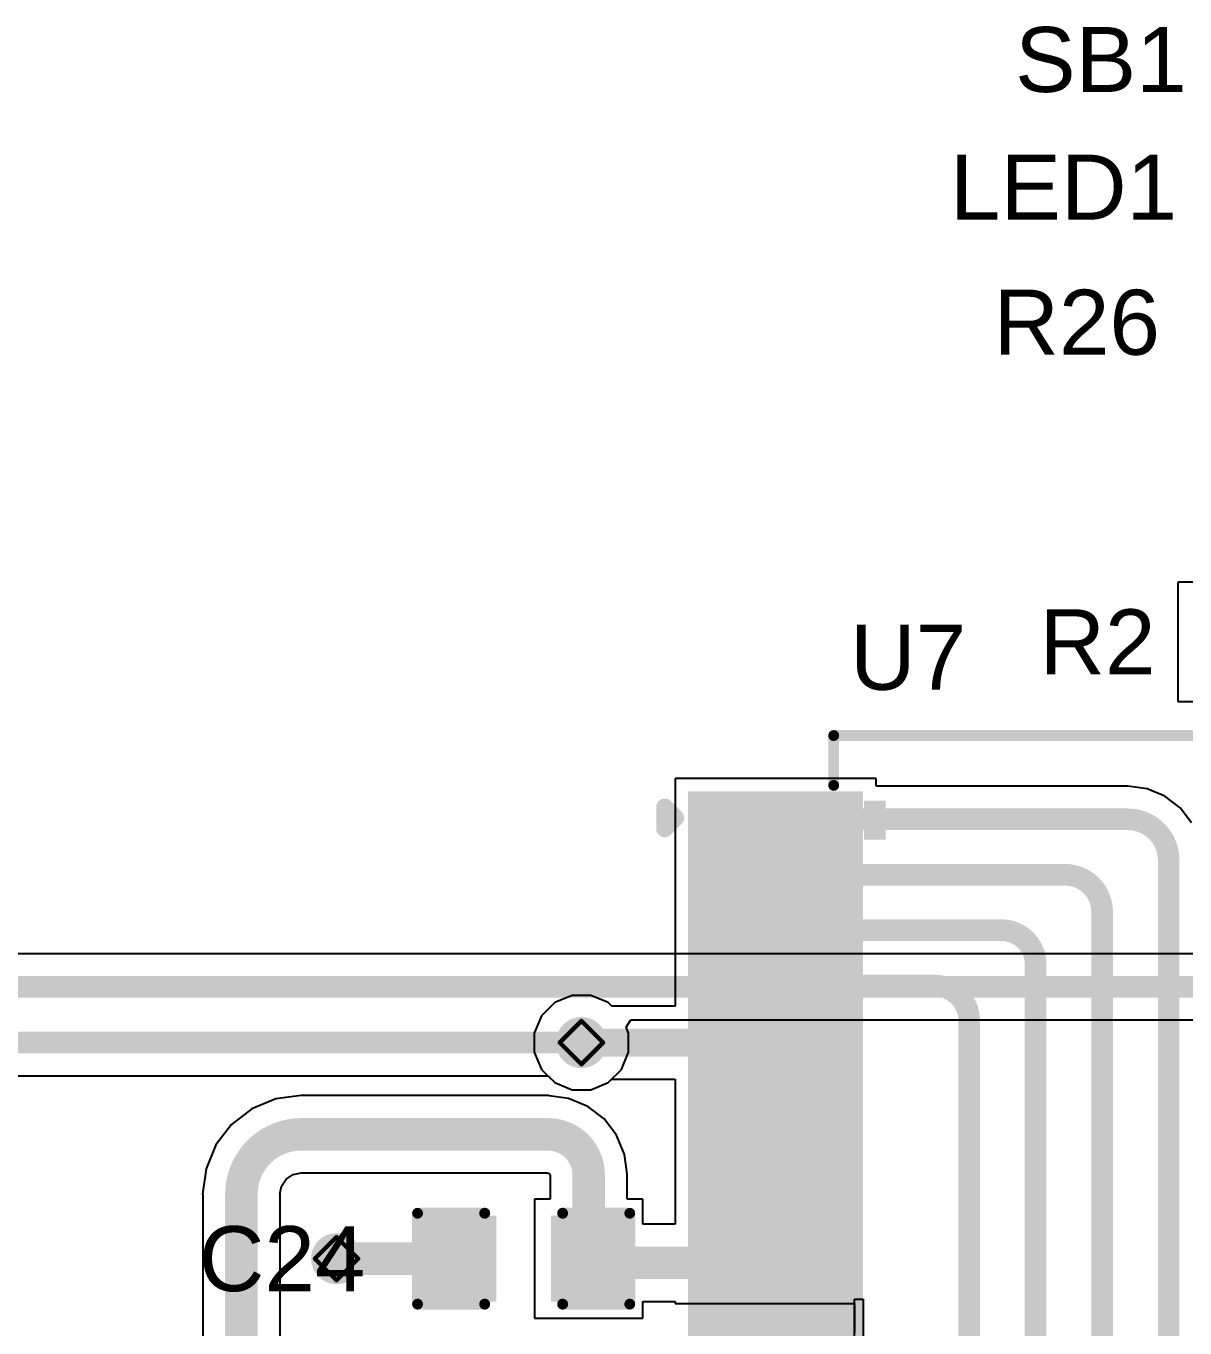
# Model space of a CAD drawing. Header units: inches. Extents: x -14 to 270, y -5 to 115.
# Drawn here: x 28.31 to 41.9, y 38.03 to 53.3 of the extents above; entities that cross this region are included whole.
import ezdxf

# ---------------------------------------------------------------- set-up
doc = ezdxf.new("R2010")
doc.units = ezdxf.units.IN
for name, color, linetype in [('Bottom Layer', 5, 'Continuous'), ('Drill Drawing', 1, 'Continuous'), ('Top Layer', 1, 'Continuous'), ('Top Overlay', 2, 'Continuous'), ('Top Paste', 8, 'Continuous'), ('Top Solder', 216, 'Continuous'), ('Via Holes', 16, 'Continuous')]:
    doc.layers.add(name, color=color, linetype=linetype)
doc.styles.add('Arial', font='', dxfattribs={"height": 0.2})
doc.styles.get('Arial').set_extended_font_data('Arial')

# ---------------------------------------------------------------- blocks, each defined once
blk = doc.blocks.new('SSOP_28_208____7')
at = {"layer": 'Top Layer'}
for points in [[(-4.325, 4.45), (-2.475, 4.45), (-2.475, 4), (-4.325, 4)], [(2.475, 4.45), (4.325, 4.45), (4.325, 4), (2.475, 4)], [(-4.325, 3.8), (-2.475, 3.8), (-2.475, 3.35), (-4.325, 3.35)], [(2.475, 3.8), (4.325, 3.8), (4.325, 3.35), (2.475, 3.35)], [(-4.325, 3.15), (-2.475, 3.15), (-2.475, 2.7), (-4.325, 2.7)], [(2.475, 3.15), (4.325, 3.15), (4.325, 2.7), (2.475, 2.7)], [(-4.325, 2.5), (-2.475, 2.5), (-2.475, 2.05), (-4.325, 2.05)], [(2.475, 2.5), (4.325, 2.5), (4.325, 2.05), (2.475, 2.05)], [(-4.325, 1.85), (-2.475, 1.85), (-2.475, 1.4), (-4.325, 1.4)], [(2.475, 1.85), (4.325, 1.85), (4.325, 1.4), (2.475, 1.4)], [(-4.325, 1.2), (-2.475, 1.2), (-2.475, 0.75), (-4.325, 0.75)], [(2.475, 1.2), (4.325, 1.2), (4.325, 0.75), (2.475, 0.75)], [(-4.325, 0.55), (-2.475, 0.55), (-2.475, 0.1), (-4.325, 0.1)], [(2.475, 0.55), (4.325, 0.55), (4.325, 0.1), (2.475, 0.1)], [(-4.325, -0.1), (-2.475, -0.1), (-2.475, -0.55), (-4.325, -0.55)], [(2.475, -0.1), (4.325, -0.1), (4.325, -0.55), (2.475, -0.55)], [(-4.325, -0.75), (-2.475, -0.75), (-2.475, -1.2), (-4.325, -1.2)], [(2.475, -0.75), (4.325, -0.75), (4.325, -1.2), (2.475, -1.2)], [(-4.325, -1.4), (-2.475, -1.4), (-2.475, -1.85), (-4.325, -1.85)], [(2.475, -1.4), (4.325, -1.4), (4.325, -1.85), (2.475, -1.85)], [(-4.325, -2.05), (-2.475, -2.05), (-2.475, -2.5), (-4.325, -2.5)], [(2.475, -2.05), (4.325, -2.05), (4.325, -2.5), (2.475, -2.5)], [(-4.325, -2.7), (-2.475, -2.7), (-2.475, -3.15), (-4.325, -3.15)], [(2.475, -2.7), (4.325, -2.7), (4.325, -3.15), (2.475, -3.15)], [(-4.325, -3.35), (-2.475, -3.35), (-2.475, -3.8), (-4.325, -3.8)], [(2.475, -3.35), (4.325, -3.35), (4.325, -3.8), (2.475, -3.8)], [(-4.325, -4), (-2.475, -4), (-2.475, -4.45), (-4.325, -4.45)], [(2.475, -4), (4.325, -4), (4.325, -4.45), (2.475, -4.45)]]:
    blk.add_hatch(color=1, dxfattribs=at).paths.add_polyline_path(points)
at = {"layer": 'Top Overlay'}
blk.add_hatch(color=2, dxfattribs=at).paths.add_polyline_path([(-2.362, 3.988), (-2.108, 3.988), (-2.108, 4.445), (-2.362, 4.445)])
at = {"layer": 'Top Paste'}
for points in [[(-4.325, 4.45), (-2.475, 4.45), (-2.475, 4), (-4.325, 4)], [(2.475, 4.45), (4.325, 4.45), (4.325, 4), (2.475, 4)], [(-4.325, 3.8), (-2.475, 3.8), (-2.475, 3.35), (-4.325, 3.35)], [(2.475, 3.8), (4.325, 3.8), (4.325, 3.35), (2.475, 3.35)], [(-4.325, 3.15), (-2.475, 3.15), (-2.475, 2.7), (-4.325, 2.7)], [(2.475, 3.15), (4.325, 3.15), (4.325, 2.7), (2.475, 2.7)], [(-4.325, 2.5), (-2.475, 2.5), (-2.475, 2.05), (-4.325, 2.05)], [(2.475, 2.5), (4.325, 2.5), (4.325, 2.05), (2.475, 2.05)], [(-4.325, 1.85), (-2.475, 1.85), (-2.475, 1.4), (-4.325, 1.4)], [(2.475, 1.85), (4.325, 1.85), (4.325, 1.4), (2.475, 1.4)], [(-4.325, 1.2), (-2.475, 1.2), (-2.475, 0.75), (-4.325, 0.75)], [(2.475, 1.2), (4.325, 1.2), (4.325, 0.75), (2.475, 0.75)], [(-4.325, 0.55), (-2.475, 0.55), (-2.475, 0.1), (-4.325, 0.1)], [(2.475, 0.55), (4.325, 0.55), (4.325, 0.1), (2.475, 0.1)], [(-4.325, -0.1), (-2.475, -0.1), (-2.475, -0.55), (-4.325, -0.55)], [(2.475, -0.1), (4.325, -0.1), (4.325, -0.55), (2.475, -0.55)], [(-4.325, -0.75), (-2.475, -0.75), (-2.475, -1.2), (-4.325, -1.2)], [(2.475, -0.75), (4.325, -0.75), (4.325, -1.2), (2.475, -1.2)], [(-4.325, -1.4), (-2.475, -1.4), (-2.475, -1.85), (-4.325, -1.85)], [(2.475, -1.4), (4.325, -1.4), (4.325, -1.85), (2.475, -1.85)], [(-4.325, -2.05), (-2.475, -2.05), (-2.475, -2.5), (-4.325, -2.5)], [(2.475, -2.05), (4.325, -2.05), (4.325, -2.5), (2.475, -2.5)], [(-4.325, -2.7), (-2.475, -2.7), (-2.475, -3.15), (-4.325, -3.15)], [(2.475, -2.7), (4.325, -2.7), (4.325, -3.15), (2.475, -3.15)], [(-4.325, -3.35), (-2.475, -3.35), (-2.475, -3.8), (-4.325, -3.8)], [(2.475, -3.35), (4.325, -3.35), (4.325, -3.8), (2.475, -3.8)], [(-4.325, -4), (-2.475, -4), (-2.475, -4.45), (-4.325, -4.45)], [(2.475, -4), (4.325, -4), (4.325, -4.45), (2.475, -4.45)]]:
    blk.add_hatch(color=8, dxfattribs=at).paths.add_polyline_path(points)
at = {"layer": 'Top Solder'}
for points in [[(-4.427, 4.552), (-2.373, 4.552), (-2.373, 3.898), (-4.427, 3.898)], [(2.373, 4.552), (4.427, 4.552), (4.427, 3.898), (2.373, 3.898)], [(-4.427, 3.902), (-2.373, 3.902), (-2.373, 3.248), (-4.427, 3.248)], [(2.373, 3.902), (4.427, 3.902), (4.427, 3.248), (2.373, 3.248)], [(-4.427, 3.252), (-2.373, 3.252), (-2.373, 2.598), (-4.427, 2.598)], [(2.373, 3.252), (4.427, 3.252), (4.427, 2.598), (2.373, 2.598)], [(-4.427, 2.602), (-2.373, 2.602), (-2.373, 1.948), (-4.427, 1.948)], [(2.373, 2.602), (4.427, 2.602), (4.427, 1.948), (2.373, 1.948)], [(-4.427, 1.952), (-2.373, 1.952), (-2.373, 1.298), (-4.427, 1.298)], [(2.373, 1.952), (4.427, 1.952), (4.427, 1.298), (2.373, 1.298)], [(-4.427, 1.302), (-2.373, 1.302), (-2.373, 0.648), (-4.427, 0.648)], [(2.373, 1.302), (4.427, 1.302), (4.427, 0.648), (2.373, 0.648)], [(-4.427, 0.652), (-2.373, 0.652), (-2.373, -0.002), (-4.427, -0.002)], [(2.373, 0.652), (4.427, 0.652), (4.427, -0.002), (2.373, -0.002)], [(-4.427, 0.002), (-2.373, 0.002), (-2.373, -0.652), (-4.427, -0.652)], [(2.373, 0.002), (4.427, 0.002), (4.427, -0.652), (2.373, -0.652)], [(-4.427, -0.648), (-2.373, -0.648), (-2.373, -1.302), (-4.427, -1.302)], [(2.373, -0.648), (4.427, -0.648), (4.427, -1.302), (2.373, -1.302)], [(-4.427, -1.298), (-2.373, -1.298), (-2.373, -1.952), (-4.427, -1.952)], [(2.373, -1.298), (4.427, -1.298), (4.427, -1.952), (2.373, -1.952)], [(-4.427, -1.948), (-2.373, -1.948), (-2.373, -2.602), (-4.427, -2.602)], [(2.373, -1.948), (4.427, -1.948), (4.427, -2.602), (2.373, -2.602)], [(-4.427, -2.598), (-2.373, -2.598), (-2.373, -3.252), (-4.427, -3.252)], [(2.373, -2.598), (4.427, -2.598), (4.427, -3.252), (2.373, -3.252)], [(-4.427, -3.248), (-2.373, -3.248), (-2.373, -3.902), (-4.427, -3.902)], [(2.373, -3.248), (4.427, -3.248), (4.427, -3.902), (2.373, -3.902)], [(-4.427, -3.898), (-2.373, -3.898), (-2.373, -4.552), (-4.427, -4.552)], [(2.373, -3.898), (4.427, -3.898), (4.427, -4.552), (2.373, -4.552)]]:
    blk.add_hatch(color=216, dxfattribs=at).paths.add_polyline_path(points)
at = {"layer": 'Top Overlay'}
for points in [[(-2.718, 5.207, 0.127, 0.127, 0), (2.718, 5.207, 0.127, 0.127, 0)], [(-2.718, 4.623, 0.127, 0.127, 0), (-2.718, 5.207, 0.127, 0.127, 0)], [(2.718, 4.623, 0.127, 0.127, 0), (2.718, 5.207, 0.127, 0.127, 0)], [(-4.699, 4.115, 0.2, 0.2, 0), (-4.699, 4.369, 0.2, 0.2, 0)], [(-4.699, 4.369, 0.2, 0.2, 0), (-4.572, 4.242, 0.2, 0.2, 0)], [(-4.699, 4.115, 0.2, 0.2, 0), (-4.572, 4.242, 0.2, 0.2, 0)], [(-2.718, -5.207, 0.127, 0.127, 0), (-2.718, -4.623, 0.127, 0.127, 0)], [(2.718, -5.207, 0.127, 0.127, 0), (2.718, -4.623, 0.127, 0.127, 0)], [(-2.718, -5.207, 0.127, 0.127, 0), (2.718, -5.207, 0.127, 0.127, 0)]]:
    blk.add_lwpolyline(points, format="xyseb", dxfattribs=at)
for points in [[(-2.75, 5.207, 0.0635, 0.0635, 1), (-2.686, 5.207, 0.0635, 0.0635, 1)], [(-2.75, 5.207, 0.0635, 0.0635, 1), (-2.686, 5.207, 0.0635, 0.0635, 1)], [(2.686, 5.207, 0.0635, 0.0635, 1), (2.75, 5.207, 0.0635, 0.0635, 1)], [(2.686, 5.207, 0.0635, 0.0635, 1), (2.75, 5.207, 0.0635, 0.0635, 1)], [(-2.75, 4.623, 0.0635, 0.0635, 1), (-2.686, 4.623, 0.0635, 0.0635, 1)], [(2.686, 4.623, 0.0635, 0.0635, 1), (2.75, 4.623, 0.0635, 0.0635, 1)], [(-4.749, 4.369, 0.1, 0.1, 1), (-4.649, 4.369, 0.1, 0.1, 1)], [(-4.749, 4.369, 0.1, 0.1, 1), (-4.649, 4.369, 0.1, 0.1, 1)], [(-4.622, 4.242, 0.1, 0.1, 1), (-4.522, 4.242, 0.1, 0.1, 1)], [(-4.622, 4.242, 0.1, 0.1, 1), (-4.522, 4.242, 0.1, 0.1, 1)], [(-4.749, 4.115, 0.1, 0.1, 1), (-4.649, 4.115, 0.1, 0.1, 1)], [(-4.749, 4.115, 0.1, 0.1, 1), (-4.649, 4.115, 0.1, 0.1, 1)], [(-2.75, -4.623, 0.0635, 0.0635, 1), (-2.686, -4.623, 0.0635, 0.0635, 1)], [(2.686, -4.623, 0.0635, 0.0635, 1), (2.75, -4.623, 0.0635, 0.0635, 1)], [(-2.75, -5.207, 0.0635, 0.0635, 1), (-2.686, -5.207, 0.0635, 0.0635, 1)], [(-2.75, -5.207, 0.0635, 0.0635, 1), (-2.686, -5.207, 0.0635, 0.0635, 1)], [(2.686, -5.207, 0.0635, 0.0635, 1), (2.75, -5.207, 0.0635, 0.0635, 1)], [(2.686, -5.207, 0.0635, 0.0635, 1), (2.75, -5.207, 0.0635, 0.0635, 1)]]:
    blk.add_lwpolyline(points, format="xyseb", close=True, dxfattribs=at)
blk = doc.blocks.new('C___0603_37')
at = {"layer": 'Top Layer'}
for points in [[(-0.381, 0.445), (-0.381, -0.445), (-1.143, -0.445), (-1.143, 0.445)], [(1.143, 0.445), (1.143, -0.445), (0.381, -0.445), (0.381, 0.445)]]:
    blk.add_hatch(color=1, dxfattribs=at).paths.add_polyline_path(points)
at = {"layer": 'Top Paste'}
for points in [[(-0.381, 0.445), (-0.381, -0.445), (-1.143, -0.445), (-1.143, 0.445)], [(1.143, 0.445), (1.143, -0.445), (0.381, -0.445), (0.381, 0.445)]]:
    blk.add_hatch(color=8, dxfattribs=at).paths.add_polyline_path(points)
at = {"layer": 'Top Solder'}
for points in [[(-0.321, 0.504), (-0.321, -0.504), (-1.203, -0.504), (-1.203, 0.504)], [(1.203, 0.504), (1.203, -0.504), (0.321, -0.504), (0.321, 0.504)]]:
    blk.add_hatch(color=216, dxfattribs=at).paths.add_polyline_path(points)
at = {"layer": 'Top Overlay'}
for points in [[(-1.245, 0.533, 0.127, 0.127, 0), (-1.245, -0.533, 0.127, 0.127, 0)], [(-0.457, 0.533, 0.127, 0.127, 0), (-1.245, 0.533, 0.127, 0.127, 0)], [(1.245, 0.533, 0.127, 0.127, 0), (0.457, 0.533, 0.127, 0.127, 0)], [(1.245, 0.533, 0.127, 0.127, 0), (1.245, -0.533, 0.127, 0.127, 0)], [(-0.457, -0.533, 0.127, 0.127, 0), (-1.245, -0.533, 0.127, 0.127, 0)], [(1.245, -0.533, 0.127, 0.127, 0), (0.457, -0.533, 0.127, 0.127, 0)]]:
    blk.add_lwpolyline(points, format="xyseb", dxfattribs=at)
for points in [[(-1.276, 0.533, 0.0635, 0.0635, 1), (-1.213, 0.533, 0.0635, 0.0635, 1)], [(-1.276, 0.533, 0.0635, 0.0635, 1), (-1.213, 0.533, 0.0635, 0.0635, 1)], [(-0.489, 0.533, 0.0635, 0.0635, 1), (-0.425, 0.533, 0.0635, 0.0635, 1)], [(0.425, 0.533, 0.0635, 0.0635, 1), (0.489, 0.533, 0.0635, 0.0635, 1)], [(1.213, 0.533, 0.0635, 0.0635, 1), (1.276, 0.533, 0.0635, 0.0635, 1)], [(1.213, 0.533, 0.0635, 0.0635, 1), (1.276, 0.533, 0.0635, 0.0635, 1)], [(-1.276, -0.533, 0.0635, 0.0635, 1), (-1.213, -0.533, 0.0635, 0.0635, 1)], [(-1.276, -0.533, 0.0635, 0.0635, 1), (-1.213, -0.533, 0.0635, 0.0635, 1)], [(-0.489, -0.533, 0.0635, 0.0635, 1), (-0.425, -0.533, 0.0635, 0.0635, 1)], [(0.425, -0.533, 0.0635, 0.0635, 1), (0.489, -0.533, 0.0635, 0.0635, 1)], [(1.213, -0.533, 0.0635, 0.0635, 1), (1.276, -0.533, 0.0635, 0.0635, 1)], [(1.213, -0.533, 0.0635, 0.0635, 1), (1.276, -0.533, 0.0635, 0.0635, 1)]]:
    blk.add_lwpolyline(points, format="xyseb", close=True, dxfattribs=at)

msp = doc.modelspace()

# ---------------------------------------------------------------- hatches: boundary and pattern name
at = {"layer": 'Bottom Layer'}
h = msp.add_hatch(color=5, dxfattribs=at)
edge = h.paths.add_edge_path()
edge.add_arc((34.823, 41.377), 0.3, 0, 360)
h = msp.add_hatch(color=5, dxfattribs=at)
edge = h.paths.add_edge_path()
edge.add_arc((31.952, 38.843), 0.3, 0, 360)
at = {"layer": 'Top Layer'}
h = msp.add_hatch(color=1, dxfattribs=at)
edge = h.paths.add_edge_path()
edge.add_arc((34.823, 41.377), 0.3, 0, 360)
h = msp.add_hatch(color=1, dxfattribs=at)
edge = h.paths.add_edge_path()
edge.add_arc((31.952, 38.843), 0.3, 0, 360)
at = {"layer": 'Via Holes'}
h = msp.add_hatch(color=7, dxfattribs=at)
edge = h.paths.add_edge_path()
edge.add_arc((34.823, 41.377), 0.15, 0, 360)
h = msp.add_hatch(color=7, dxfattribs=at)
edge = h.paths.add_edge_path()
edge.add_arc((31.952, 38.843), 0.15, 0, 360)

# ---------------------------------------------------------------- linework, layer by layer
at = {"layer": 'Bottom Layer'}
for p, q in [((42.073, 42.419), (5.611, 42.419)), ((35.348, 41.558), (35.404, 41.642)), ((35.377, 41.487), (35.348, 41.558)), ((35.404, 41.642), (42.073, 41.642)), ((35.377, 41.266), (35.377, 41.487)), ((35.293, 41.063), (35.377, 41.266)), ((9.274, 40.988), (34.428, 40.988)), ((34.428, 40.988), (34.51, 40.907)), ((35.137, 40.907), (35.293, 41.063)), ((34.51, 40.907), (34.713, 40.823)), ((34.713, 40.823), (34.934, 40.823)), ((34.934, 40.823), (35.137, 40.907))]:
    msp.add_line(p, q, dxfattribs=at)
for points in [[(5.611, 42.031, 0.254, 0.254, 0), (42.468, 42.031, 0.254, 0.254, 0)], [(9.274, 41.377, 0.254, 0.254, 0), (34.823, 41.377, 0.254, 0.254, 0)]]:
    msp.add_lwpolyline(points, format="xyseb", dxfattribs=at)
msp.add_lwpolyline([(34.76, 41.377, 0.127, 0.127, 1), (34.887, 41.377, 0.127, 0.127, 1)], format="xyseb", close=True, dxfattribs=at)
at = {"layer": 'Drill Drawing'}
for points in [[(34.569, 41.377, 0.0508, 0.0508, 0), (34.823, 41.631, 0.0508, 0.0508, 0)], [(34.823, 41.631, 0.0508, 0.0508, 0), (35.077, 41.377, 0.0508, 0.0508, 0)], [(34.569, 41.377, 0.0508, 0.0508, 0), (34.823, 41.123, 0.0508, 0.0508, 0)], [(34.823, 41.123, 0.0508, 0.0508, 0), (35.077, 41.377, 0.0508, 0.0508, 0)], [(31.698, 38.843, 0.0508, 0.0508, 0), (31.952, 39.097, 0.0508, 0.0508, 0)], [(31.952, 39.097, 0.0508, 0.0508, 0), (32.206, 38.843, 0.0508, 0.0508, 0)], [(31.698, 38.843, 0.0508, 0.0508, 0), (31.952, 38.589, 0.0508, 0.0508, 0)], [(31.952, 38.589, 0.0508, 0.0508, 0), (32.206, 38.843, 0.0508, 0.0508, 0)]]:
    msp.add_lwpolyline(points, format="xyseb", dxfattribs=at)
for points in [[(34.811, 41.631, 0.0254, 0.0254, 1), (34.836, 41.631, 0.0254, 0.0254, 1)], [(34.811, 41.631, 0.0254, 0.0254, 1), (34.836, 41.631, 0.0254, 0.0254, 1)], [(34.557, 41.377, 0.0254, 0.0254, 1), (34.582, 41.377, 0.0254, 0.0254, 1)], [(34.557, 41.377, 0.0254, 0.0254, 1), (34.582, 41.377, 0.0254, 0.0254, 1)], [(35.065, 41.377, 0.0254, 0.0254, 1), (35.09, 41.377, 0.0254, 0.0254, 1)], [(35.065, 41.377, 0.0254, 0.0254, 1), (35.09, 41.377, 0.0254, 0.0254, 1)], [(34.811, 41.123, 0.0254, 0.0254, 1), (34.836, 41.123, 0.0254, 0.0254, 1)], [(34.811, 41.123, 0.0254, 0.0254, 1), (34.836, 41.123, 0.0254, 0.0254, 1)], [(31.94, 39.097, 0.0254, 0.0254, 1), (31.965, 39.097, 0.0254, 0.0254, 1)], [(31.94, 39.097, 0.0254, 0.0254, 1), (31.965, 39.097, 0.0254, 0.0254, 1)], [(31.686, 38.843, 0.0254, 0.0254, 1), (31.711, 38.843, 0.0254, 0.0254, 1)], [(31.686, 38.843, 0.0254, 0.0254, 1), (31.711, 38.843, 0.0254, 0.0254, 1)], [(32.194, 38.843, 0.0254, 0.0254, 1), (32.219, 38.843, 0.0254, 0.0254, 1)], [(32.194, 38.843, 0.0254, 0.0254, 1), (32.219, 38.843, 0.0254, 0.0254, 1)], [(31.94, 38.589, 0.0254, 0.0254, 1), (31.965, 38.589, 0.0254, 0.0254, 1)], [(31.94, 38.589, 0.0254, 0.0254, 1), (31.965, 38.589, 0.0254, 0.0254, 1)]]:
    msp.add_lwpolyline(points, format="xyseb", close=True, dxfattribs=at)
at = {"layer": 'Top Layer'}
for p, q in [((41.997, 46.774), (41.819, 46.774)), ((41.819, 46.774), (41.819, 45.377)), ((41.819, 45.377), (42.08, 45.377)), ((38.279, 44.474), (35.921, 44.474)), ((35.921, 44.474), (35.921, 43.516)), ((38.279, 44.383), (38.279, 44.474)), ((41.231, 44.383), (38.279, 44.383)), ((41.232, 44.383), (41.231, 44.383)), ((41.456, 44.354), (41.232, 44.383)), ((41.665, 44.267), (41.456, 44.354)), ((41.845, 44.129), (41.665, 44.267)), ((41.978, 43.955), (41.845, 44.129)), ((35.921, 43.516), (35.921, 42.866)), ((35.921, 42.866), (35.921, 41.804)), ((34.51, 41.846), (34.354, 41.69)), ((34.713, 41.931), (34.51, 41.846)), ((34.934, 41.931), (34.713, 41.931)), ((35.137, 41.846), (34.934, 41.931)), ((35.18, 41.804), (35.137, 41.846)), ((34.354, 41.69), (34.269, 41.487)), ((35.921, 41.804), (35.18, 41.804)), ((34.269, 41.487), (34.269, 41.266)), ((34.269, 41.266), (34.354, 41.063)), ((34.354, 41.063), (34.51, 40.907)), ((35.137, 40.907), (35.18, 40.949)), ((35.18, 40.949), (35.921, 40.949)), ((35.921, 40.949), (35.921, 40.266)), ((34.51, 40.907), (34.713, 40.823)), ((34.713, 40.823), (34.934, 40.823)), ((34.934, 40.823), (35.137, 40.907)), ((31.239, 40.716), (30.96, 40.601)), ((31.538, 40.756), (31.239, 40.716)), ((31.538, 40.755), (31.538, 40.756)), ((34.432, 40.755), (31.538, 40.755)), ((34.444, 40.752), (34.432, 40.755)), ((34.673, 40.722), (34.444, 40.752)), ((34.897, 40.629), (34.673, 40.722)), ((35.089, 40.482), (34.897, 40.629)), ((30.96, 40.601), (30.72, 40.417)), ((35.236, 40.29), (35.089, 40.482)), ((30.72, 40.417), (30.536, 40.177)), ((30.536, 40.177), (30.421, 39.898)), ((35.329, 40.066), (35.236, 40.29)), ((35.921, 40.266), (35.921, 39.248)), ((35.359, 39.837), (35.329, 40.066)), ((30.421, 39.898), (30.381, 39.599)), ((31.443, 39.83), (31.536, 39.849)), ((31.536, 39.849), (31.538, 39.848)), ((31.538, 39.848), (34.432, 39.848)), ((34.432, 39.848), (34.432, 39.846)), ((31.288, 39.601), (31.307, 39.694)), ((31.307, 39.694), (31.361, 39.776)), ((31.361, 39.776), (31.443, 39.83)), ((34.432, 39.846), (34.447, 39.84)), ((34.447, 39.84), (34.452, 39.826)), ((34.452, 39.826), (34.455, 39.826)), ((34.455, 39.826), (34.455, 39.541)), ((35.361, 39.826), (35.359, 39.837)), ((35.361, 39.541), (35.361, 39.826)), ((30.381, 39.599), (30.382, 39.599)), ((30.382, 39.599), (30.382, 32.818)), ((31.289, 39.599), (31.288, 39.601)), ((31.289, 32.818), (31.289, 39.599)), ((34.455, 39.541), (34.273, 39.541)), ((34.273, 39.541), (34.273, 38.144)), ((35.543, 39.541), (35.361, 39.541)), ((35.543, 39.248), (35.543, 39.541)), ((35.921, 39.248), (35.543, 39.248)), ((35.543, 38.144), (35.543, 38.342)), ((35.543, 38.342), (35.921, 38.342)), ((35.921, 38.342), (35.921, 38.316)), ((38.025, 37.92), (38.025, 38.37)), ((38.025, 38.37), (38.127, 38.37)), ((38.127, 38.37), (38.127, 37.92)), ((35.921, 38.316), (38.025, 38.316)), ((38.025, 38.316), (38.025, 37.974)), ((34.273, 38.144), (35.543, 38.144))]:
    msp.add_line(p, q, dxfattribs=at)
for points in [[(37.1, 43.995, 0.254, 0.254, 0), (41.231, 43.995, 0.254, 0.254, 0)], [(41.231, 43.995, 0.254, 0.254, -0.414214), (41.71, 43.516, 0.254, 0.254, 0)], [(41.71, 34.572, 0.254, 0.254, 0), (41.71, 43.516, 0.254, 0.254, 0)], [(37.1, 43.345, 0.254, 0.254, 0), (40.494, 43.345, 0.254, 0.254, 0)], [(40.494, 43.345, 0.254, 0.254, -0.414214), (40.93, 42.909, 0.254, 0.254, 0)], [(40.93, 33.909, 0.254, 0.254, 0), (40.93, 42.909, 0.254, 0.254, 0)], [(37.1, 42.695, 0.254, 0.254, 0), (39.749, 42.695, 0.254, 0.254, 0)], [(39.749, 42.695, 0.254, 0.254, -0.414214), (40.15, 42.294, 0.254, 0.254, 0)], [(40.15, 32.512, 0.254, 0.254, 0), (40.15, 42.294, 0.254, 0.254, 0)], [(37.1, 42.045, 0.254, 0.254, 0), (38.962, 42.045, 0.254, 0.254, 0)], [(38.962, 42.045, 0.254, 0.254, -0.414214), (39.37, 41.637, 0.254, 0.254, 0)], [(39.37, 33.274, 0.254, 0.254, 0), (39.37, 41.637, 0.254, 0.254, 0)], [(34.823, 41.377, 0.33, 0.33, 0), (37.082, 41.377, 0.33, 0.33, 0)], [(30.836, 39.599, 0.381, 0.381, -0.414214), (31.538, 40.301, 0.381, 0.381, 0)], [(31.538, 40.301, 0.381, 0.381, 0), (34.432, 40.301, 0.381, 0.381, 0)], [(34.432, 40.301, 0.381, 0.381, -0.414214), (34.908, 39.826, 0.381, 0.381, 0)], [(34.908, 38.843, 0.381, 0.381, 0), (34.908, 39.826, 0.381, 0.381, 0)], [(30.836, 32.818, 0.381, 0.381, 0), (30.836, 39.599, 0.381, 0.381, 0)], [(31.952, 38.843, 0.381, 0.381, 0), (33.384, 38.843, 0.381, 0.381, 0)], [(34.908, 38.795, 0.381, 0.381, 0), (37.1, 38.795, 0.381, 0.381, 0)]]:
    msp.add_lwpolyline(points, format="xyseb", dxfattribs=at)
for points in [[(37.037, 43.995, 0.127, 0.127, 1), (37.164, 43.995, 0.127, 0.127, 1)], [(41.168, 43.995, 0.127, 0.127, 1), (41.295, 43.995, 0.127, 0.127, 1)], [(41.168, 43.995, 0.127, 0.127, 1), (41.295, 43.995, 0.127, 0.127, 1)], [(41.647, 43.516, 0.127, 0.127, 1), (41.774, 43.516, 0.127, 0.127, 1)], [(41.647, 43.516, 0.127, 0.127, 1), (41.774, 43.516, 0.127, 0.127, 1)], [(37.037, 43.345, 0.127, 0.127, 1), (37.164, 43.345, 0.127, 0.127, 1)], [(40.431, 43.345, 0.127, 0.127, 1), (40.558, 43.345, 0.127, 0.127, 1)], [(40.431, 43.345, 0.127, 0.127, 1), (40.558, 43.345, 0.127, 0.127, 1)], [(40.867, 42.909, 0.127, 0.127, 1), (40.994, 42.909, 0.127, 0.127, 1)], [(40.867, 42.909, 0.127, 0.127, 1), (40.994, 42.909, 0.127, 0.127, 1)], [(37.037, 42.695, 0.127, 0.127, 1), (37.164, 42.695, 0.127, 0.127, 1)], [(39.686, 42.695, 0.127, 0.127, 1), (39.813, 42.695, 0.127, 0.127, 1)], [(39.686, 42.695, 0.127, 0.127, 1), (39.813, 42.695, 0.127, 0.127, 1)], [(40.087, 42.294, 0.127, 0.127, 1), (40.214, 42.294, 0.127, 0.127, 1)], [(40.087, 42.294, 0.127, 0.127, 1), (40.214, 42.294, 0.127, 0.127, 1)], [(37.037, 42.045, 0.127, 0.127, 1), (37.164, 42.045, 0.127, 0.127, 1)], [(38.898, 42.045, 0.127, 0.127, 1), (39.025, 42.045, 0.127, 0.127, 1)], [(38.898, 42.045, 0.127, 0.127, 1), (39.025, 42.045, 0.127, 0.127, 1)], [(39.306, 41.637, 0.127, 0.127, 1), (39.434, 41.637, 0.127, 0.127, 1)], [(39.306, 41.637, 0.127, 0.127, 1), (39.434, 41.637, 0.127, 0.127, 1)], [(34.741, 41.377, 0.165, 0.165, 1), (34.906, 41.377, 0.165, 0.165, 1)], [(36.999, 41.377, 0.165, 0.165, 1), (37.164, 41.377, 0.165, 0.165, 1)], [(31.443, 40.301, 0.191, 0.191, 1), (31.634, 40.301, 0.191, 0.191, 1)], [(31.443, 40.301, 0.191, 0.191, 1), (31.634, 40.301, 0.191, 0.191, 1)], [(34.337, 40.301, 0.191, 0.191, 1), (34.528, 40.301, 0.191, 0.191, 1)], [(34.337, 40.301, 0.191, 0.191, 1), (34.528, 40.301, 0.191, 0.191, 1)], [(34.813, 39.826, 0.191, 0.191, 1), (35.003, 39.826, 0.191, 0.191, 1)], [(34.813, 39.826, 0.191, 0.191, 1), (35.003, 39.826, 0.191, 0.191, 1)], [(30.74, 39.599, 0.191, 0.191, 1), (30.931, 39.599, 0.191, 0.191, 1)], [(30.74, 39.599, 0.191, 0.191, 1), (30.931, 39.599, 0.191, 0.191, 1)], [(31.857, 38.843, 0.191, 0.191, 1), (32.048, 38.843, 0.191, 0.191, 1)], [(33.289, 38.843, 0.191, 0.191, 1), (33.479, 38.843, 0.191, 0.191, 1)], [(34.813, 38.843, 0.191, 0.191, 1), (35.003, 38.843, 0.191, 0.191, 1)], [(34.813, 38.795, 0.191, 0.191, 1), (35.003, 38.795, 0.191, 0.191, 1)], [(37.005, 38.795, 0.191, 0.191, 1), (37.195, 38.795, 0.191, 0.191, 1)]]:
    msp.add_lwpolyline(points, format="xyseb", close=True, dxfattribs=at)

# ---------------------------------------------------------------- block references
msp.add_blockref('SSOP_28_208____7', (40.5, 39.77))
at = {"rotation": 180}
msp.add_blockref('C___0603_37', (34.146, 38.843), dxfattribs=at)

# ---------------------------------------------------------------- texts
at = {"layer": 'Top Overlay', "style": 'Arial'}
for s, p in [('SB1', (39.909, 52.524)), ('LED1', (39.146, 51.027)), ('R26', (39.655, 49.443)), ('R2', (40.195, 45.695)), ('U7', (37.974, 45.514)), ('C24', (30.337, 38.462))]:
    msp.add_text(s, height=0.762, dxfattribs=at).set_placement(p)

doc.saveas('drawing.dxf')
